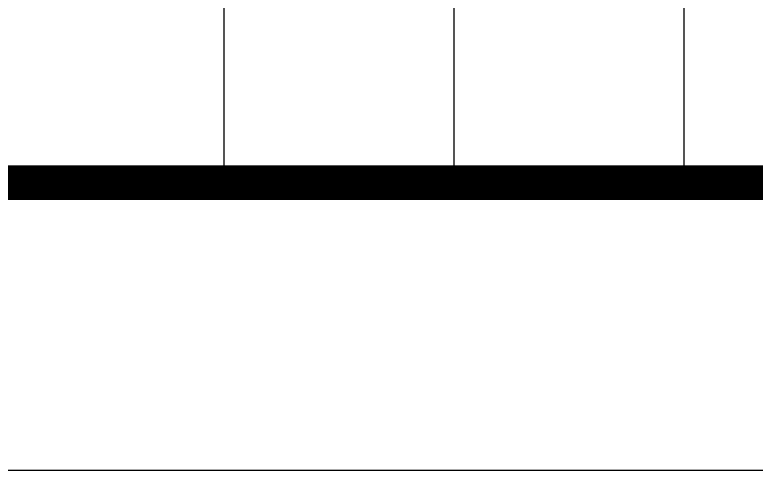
# Model space of a CAD drawing. Header units: millimetres. Extents: x 434053 to 1059003, y -2417481 to 936527.
# Drawn here: x 535943 to 537232, y -1957326 to -1956534 of the extents above; entities that cross this region are included whole.
import ezdxf

# ---------------------------------------------------------------- set-up
doc = ezdxf.new("R2010")
doc.units = ezdxf.units.MM
doc.header["$LTSCALE"] = 1000
doc.header["$MEASUREMENT"] = 0
for name, color, linetype in [('A-ANNO-TTLB', 7, 'Continuous'), ('TITLIN', 7, 'Continuous'), ('图框层', 3, 'Continuous'), ('电子签名', 6, 'Continuous')]:
    doc.layers.add(name, color=color, linetype=linetype)

# ---------------------------------------------------------------- blocks, each defined once
blk = doc.blocks.new('A$C62AF6C70')
at = {"layer": '电子签名'}
blk.add_lwpolyline([(0, 0), (0, 10382.2), (2510.4, 10382.2), (2510.4, 0)], close=True, dxfattribs=at)
blk = doc.blocks.new('asdgdfgsghfdjfh')
at = {"xscale": 0.01000000000265255, "yscale": 0.01000000000265255, "zscale": 0.01000000000265255}
blk.add_blockref('A$C62AF6C70', (-25.104, 100.293), dxfattribs=at)
blk = doc.blocks.new('asdfgafg21GZ_LABEL2')
at = {"layer": 'TITLIN'}
for p, q in [((-65, 156.115), (0, 156.115)), ((-46.679, 148.115), (0, 148.115)), ((-46.679, 140.115), (0, 140.115))]:
    blk.add_line(p, q, dxfattribs=at)
blk = doc.blocks.new('asdfgafgA$C15443CC7')
at = {"layer": 'A-ANNO-TTLB'}
blk.add_lwpolyline([(52200, 0), (209850, 0), (209850, 89100), (52200, 89100)], close=True, dxfattribs=at)
at = {"layer": 'A-ANNO-TTLB', "const_width": 180}
blk.add_lwpolyline([(55950, 1500), (208350, 1500), (208350, 87600), (55950, 87600)], close=True, dxfattribs=at)
at = {"layer": '图框层', "xscale": 150.0000000300889, "yscale": 150.0000000300889, "zscale": 150.0000000300889}
blk.add_blockref('asdfgafg21GZ_LABEL2', (208350, 1500), dxfattribs=at)
blk = doc.blocks.new('asdfadfsdhg')
at = {"xscale": 0.3333333333333333, "yscale": 0.3333333333333333, "zscale": 0.3333333333333333, "rotation": 270}
blk.add_blockref('asdfgafgA$C15443CC7', (0, 69950), dxfattribs=at)
at = {"layer": '图框层', "xscale": 50, "yscale": 50, "zscale": 50, "rotation": 270}
blk.add_blockref('asdgdfgsghfdjfh', (500, 500), dxfattribs=at)

msp = doc.modelspace()

# ---------------------------------------------------------------- block references
msp.add_blockref('asdfadfsdhg', (528800.9, -1957326.3))

doc.saveas('drawing.dxf')
